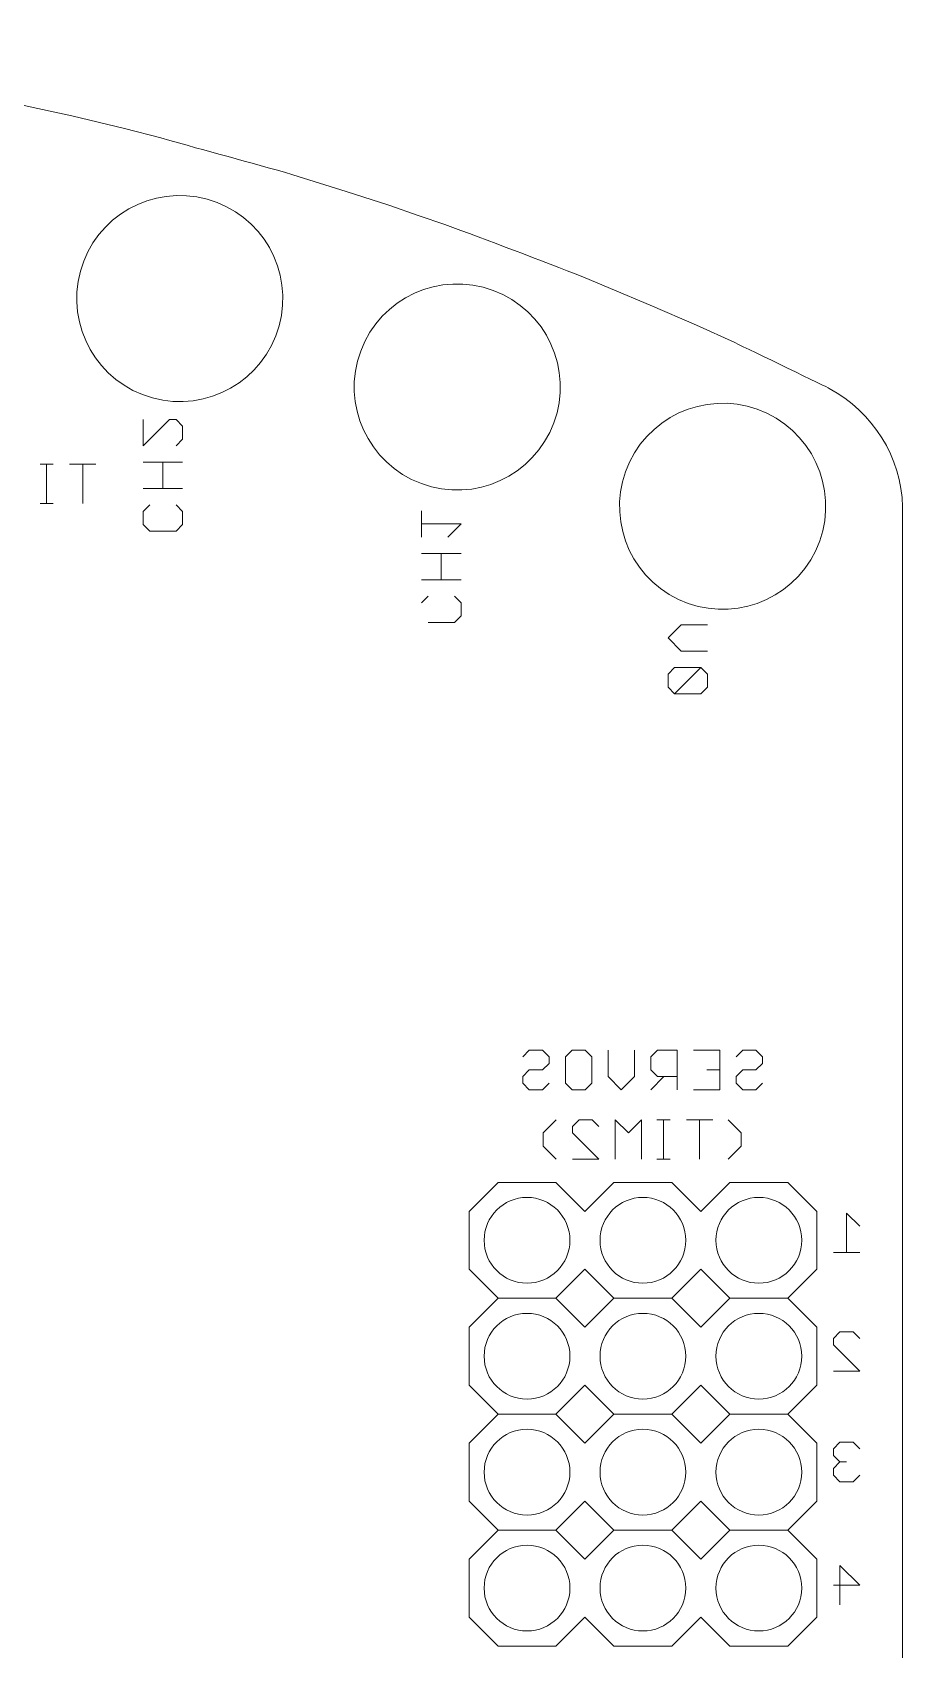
# Model space of a CAD drawing. Header units: millimetres. Extents: x -300 to -177, y 79 to 147.
# Drawn here: x -196.37 to -177.31, y 112.03 to 147.47 of the extents above; entities that cross this region are included whole.
import ezdxf

# ---------------------------------------------------------------- set-up
doc = ezdxf.new("R2010")
doc.units = ezdxf.units.MM
doc.header["$MEASUREMENT"] = 0
doc.layers.add('cut', color=7, linetype='Continuous')
doc.layers.add('reference', color=7, linetype='Continuous')

msp = doc.modelspace()

# ---------------------------------------------------------------- linework, layer by layer
at = {"layer": 'cut', "color": 250, "lineweight": 9}
msp.add_open_spline([(-197.1254, 145.9896), (-197.1254, 145.9896), (-196.2554, 145.7996), (-196.2554, 145.7996), (-196.2554, 145.7996), (-196.2554, 145.7996), (-195.5054, 145.6396), (-195.5054, 145.6396), (-195.5054, 145.6396), (-195.5054, 145.6396), (-194.3554, 145.3596), (-194.3554, 145.3596), (-194.3554, 145.3596), (-194.3554, 145.3596), (-193.5554, 145.1596), (-193.5554, 145.1596), (-193.5554, 145.1596), (-192.4998, 144.849), (-191.6513, 144.6358), (-190.6654, 144.3496), (-190.6654, 144.3496), (-190.6654, 144.3496), (-189.4954, 143.9796), (-189.4954, 143.9796), (-189.4954, 143.9796), (-189.4954, 143.9796), (-188.5654, 143.6796), (-188.5654, 143.6796), (-188.5654, 143.6796), (-188.5654, 143.6796), (-187.8954, 143.4496), (-187.8954, 143.4496), (-187.8954, 143.4496), (-187.8954, 143.4496), (-187.3354, 143.2596), (-187.3354, 143.2596), (-187.3354, 143.2596), (-186.4341, 142.9285), (-185.1783, 142.4534), (-184.3154, 142.1096), (-184.3154, 142.1096), (-184.3154, 142.1096), (-183.7054, 141.8596), (-183.7054, 141.8596), (-183.7054, 141.8596), (-183.7054, 141.8596), (-182.8354, 141.4896), (-182.8354, 141.4896), (-182.8354, 141.4896), (-182.8354, 141.4896), (-181.8254, 141.0496), (-181.8254, 141.0496), (-181.8254, 141.0496), (-181.8254, 141.0496), (-180.9854, 140.6696), (-180.9854, 140.6696), (-180.9854, 140.6696), (-180.6379, 140.5092), (-178.9287, 139.6762), (-178.9117, 139.6665), (-178.9117, 139.6665), (-177.959, 139.1488), (-177.3314, 138.1622), (-177.3054, 137.0696), (-177.3054, 137.0696), (-177.3054, 137.0696), (-177.3055, 88.4696), (-177.3055, 88.4696), (-177.3055, 88.4696), (-177.3055, 83.499), (-181.3349, 79.4696), (-186.3054, 79.4696), (-186.3054, 79.4696), (-186.3054, 79.4696), (-276.0913, 79.4696), (-276.0913, 79.4696), (-276.0913, 79.4696), (-276.3565, 79.4696), (-276.6108, 79.575), (-276.7984, 79.7625), (-276.7984, 79.7625), (-276.7984, 79.7625), (-276.9125, 79.8767), (-276.9125, 79.8767), (-276.9125, 79.8767), (-277.1001, 80.0642), (-277.3544, 80.1696), (-277.6197, 80.1696), (-277.6197, 80.1696), (-277.6197, 80.1696), (-285.9913, 80.1696), (-285.9913, 80.1696), (-285.9913, 80.1696), (-286.2565, 80.1696), (-286.5108, 80.0642), (-286.6984, 79.8767), (-286.6984, 79.8767), (-286.6984, 79.8767), (-286.8125, 79.7625), (-286.8125, 79.7625), (-286.8125, 79.7625), (-287.0001, 79.575), (-287.2544, 79.4696), (-287.5197, 79.4696), (-287.5197, 79.4696), (-287.5197, 79.4696), (-287.9055, 79.4696), (-287.9055, 79.4696), (-287.9055, 79.4696), (-290.2924, 79.4696), (-292.5816, 80.4178), (-294.2694, 82.1056), (-294.2694, 82.1056), (-295.9572, 83.7935), (-296.9055, 86.0827), (-296.9055, 88.4696), (-296.9055, 88.4696), (-296.9055, 88.4696), (-296.9054, 137.0697), (-296.9054, 137.0697), (-296.9054, 137.0697), (-296.8795, 138.1622), (-296.2519, 139.1554), (-295.2992, 139.6665), (-295.2992, 139.6665), (-294.1017, 140.3089), (-293.8755, 140.3696), (-293.2255, 140.6696), (-293.2255, 140.6696), (-293.2255, 140.6696), (-292.3855, 141.0496), (-292.3855, 141.0496), (-292.3855, 141.0496), (-292.3855, 141.0496), (-291.3755, 141.4896), (-291.3755, 141.4896), (-291.3755, 141.4896), (-291.3755, 141.4896), (-290.5055, 141.8596), (-290.5055, 141.8596), (-290.5055, 141.8596), (-290.5055, 141.8596), (-289.8955, 142.1096), (-289.8955, 142.1096), (-289.8955, 142.1096), (-289.0049, 142.4644), (-287.8148, 142.9145), (-286.8755, 143.2596), (-286.8755, 143.2596), (-286.8755, 143.2596), (-286.3155, 143.4496), (-286.3155, 143.4496), (-286.3155, 143.4496), (-286.3155, 143.4496), (-285.6455, 143.6796), (-285.6455, 143.6796), (-285.6455, 143.6796), (-285.6455, 143.6796), (-284.7155, 143.9796), (-284.7155, 143.9796), (-284.7155, 143.9796), (-284.7155, 143.9796), (-283.5455, 144.3496), (-283.5455, 144.3496), (-283.5455, 144.3496), (-282.5597, 144.6358), (-281.7105, 144.8493), (-280.6555, 145.1596), (-280.6555, 145.1596), (-280.6555, 145.1596), (-279.8555, 145.3596), (-279.8555, 145.3596), (-279.8555, 145.3596), (-279.8555, 145.3596), (-278.7055, 145.6396), (-278.7055, 145.6396), (-278.7055, 145.6396), (-278.7055, 145.6396), (-277.9555, 145.7996), (-277.9555, 145.7996), (-277.9555, 145.7996), (-277.9555, 145.7996), (-277.0855, 145.9896), (-277.0855, 145.9896), (-277.0855, 145.9896), (-276.4395, 146.1317), (-274.7135, 146.4389), (-273.9055, 146.5696), (-273.9055, 146.5696), (-273.9055, 146.5696), (-272.9855, 146.7096), (-272.9855, 146.7096), (-272.9855, 146.7096), (-272.9855, 146.7096), (-272.1055, 146.8396), (-272.1055, 146.8396), (-272.1055, 146.8396), (-272.1055, 146.8396), (-270.9155, 146.9896), (-270.9155, 146.9896), (-270.9155, 146.9896), (-269.7953, 147.1262), (-268.5842, 147.2062), (-267.3855, 147.3296), (-267.3855, 147.3296), (-267.3855, 147.3296), (-266.4855, 147.3896), (-266.4855, 147.3896), (-266.4855, 147.3896), (-266.4855, 147.3896), (-264.9055, 147.4696), (-264.9055, 147.4696), (-264.9055, 147.4696), (-264.9055, 147.4696), (-262.6055, 147.4696), (-262.6055, 147.4696), (-262.6055, 147.4696), (-261.8098, 147.4696), (-261.0467, 147.1535), (-260.4841, 146.5909), (-260.4841, 146.5909), (-259.9215, 146.0283), (-259.6055, 145.2652), (-259.6055, 144.4696), (-259.6055, 144.4696), (-259.6055, 143.9922), (-259.4158, 143.5344), (-259.0782, 143.1968), (-259.0782, 143.1968), (-258.7407, 142.8592), (-258.2828, 142.6696), (-257.8055, 142.6696), (-257.8055, 142.6696), (-257.8055, 142.6696), (-216.4054, 142.6696), (-216.4054, 142.6696), (-216.4054, 142.6696), (-215.4113, 142.6696), (-214.6055, 143.4755), (-214.6054, 144.4696), (-214.6054, 144.4696), (-214.6054, 145.2652), (-214.2894, 146.0283), (-213.7268, 146.5909), (-213.7268, 146.5909), (-213.1642, 147.1535), (-212.4011, 147.4696), (-211.6054, 147.4696), (-211.6054, 147.4696), (-211.6054, 147.4696), (-209.3054, 147.4696), (-209.3054, 147.4696), (-209.3054, 147.4696), (-209.3054, 147.4696), (-207.7254, 147.3896), (-207.7254, 147.3896), (-207.7254, 147.3896), (-207.7254, 147.3896), (-206.8254, 147.3296), (-206.8254, 147.3296), (-206.8254, 147.3296), (-205.6281, 147.2065), (-204.4149, 147.1261), (-203.2954, 146.9896), (-203.2954, 146.9896), (-203.2954, 146.9896), (-202.1054, 146.8396), (-202.1054, 146.8396), (-202.1054, 146.8396), (-202.1054, 146.8396), (-201.2254, 146.7096), (-201.2254, 146.7096), (-201.2254, 146.7096), (-201.2254, 146.7096), (-200.3054, 146.5696), (-200.3054, 146.5696), (-200.3054, 146.5696), (-199.4976, 146.4389), (-197.771, 146.1316), (-197.1254, 145.9896)], degree=3, knots=[0, 0, 0, 0, 0.0140845, 0.0140845, 0.0140845, 0.0140845, 0.028169, 0.028169, 0.028169, 0.028169, 0.0422535, 0.0422535, 0.0422535, 0.0422535, 0.056338, 0.056338, 0.056338, 0.056338, 0.0704225, 0.0704225, 0.0704225, 0.0704225, 0.084507, 0.084507, 0.084507, 0.084507, 0.0985915, 0.0985915, 0.0985915, 0.0985915, 0.1126761, 0.1126761, 0.1126761, 0.1126761, 0.1267606, 0.1267606, 0.1267606, 0.1267606, 0.1408451, 0.1408451, 0.1408451, 0.1408451, 0.1549296, 0.1549296, 0.1549296, 0.1549296, 0.1690141, 0.1690141, 0.1690141, 0.1690141, 0.1830986, 0.1830986, 0.1830986, 0.1830986, 0.1971831, 0.1971831, 0.1971831, 0.1971831, 0.2112676, 0.2112676, 0.2112676, 0.2112676, 0.2253521, 0.2253521, 0.2253521, 0.2253521, 0.2394366, 0.2394366, 0.2394366, 0.2394366, 0.2535211, 0.2535211, 0.2535211, 0.2535211, 0.2676056, 0.2676056, 0.2676056, 0.2676056, 0.2816901, 0.2816901, 0.2816901, 0.2816901, 0.2957746, 0.2957746, 0.2957746, 0.2957746, 0.3098592, 0.3098592, 0.3098592, 0.3098592, 0.3239437, 0.3239437, 0.3239437, 0.3239437, 0.3380282, 0.3380282, 0.3380282, 0.3380282, 0.3521127, 0.3521127, 0.3521127, 0.3521127, 0.3661972, 0.3661972, 0.3661972, 0.3661972, 0.3802817, 0.3802817, 0.3802817, 0.3802817, 0.3943662, 0.3943662, 0.3943662, 0.3943662, 0.4084507, 0.4084507, 0.4084507, 0.4084507, 0.4225352, 0.4225352, 0.4225352, 0.4225352, 0.4366197, 0.4366197, 0.4366197, 0.4366197, 0.4507042, 0.4507042, 0.4507042, 0.4507042, 0.4647887, 0.4647887, 0.4647887, 0.4647887, 0.4788732, 0.4788732, 0.4788732, 0.4788732, 0.4929577, 0.4929577, 0.4929577, 0.4929577, 0.5070423, 0.5070423, 0.5070423, 0.5070423, 0.5211268, 0.5211268, 0.5211268, 0.5211268, 0.5352113, 0.5352113, 0.5352113, 0.5352113, 0.5492958, 0.5492958, 0.5492958, 0.5492958, 0.5633803, 0.5633803, 0.5633803, 0.5633803, 0.5774648, 0.5774648, 0.5774648, 0.5774648, 0.5915493, 0.5915493, 0.5915493, 0.5915493, 0.6056338, 0.6056338, 0.6056338, 0.6056338, 0.6197183, 0.6197183, 0.6197183, 0.6197183, 0.6338028, 0.6338028, 0.6338028, 0.6338028, 0.6478873, 0.6478873, 0.6478873, 0.6478873, 0.6619718, 0.6619718, 0.6619718, 0.6619718, 0.6760563, 0.6760563, 0.6760563, 0.6760563, 0.6901408, 0.6901408, 0.6901408, 0.6901408, 0.7042254, 0.7042254, 0.7042254, 0.7042254, 0.7183099, 0.7183099, 0.7183099, 0.7183099, 0.7323944, 0.7323944, 0.7323944, 0.7323944, 0.7464789, 0.7464789, 0.7464789, 0.7464789, 0.7605634, 0.7605634, 0.7605634, 0.7605634, 0.7746479, 0.7746479, 0.7746479, 0.7746479, 0.7887324, 0.7887324, 0.7887324, 0.7887324, 0.8028169, 0.8028169, 0.8028169, 0.8028169, 0.8169014, 0.8169014, 0.8169014, 0.8169014, 0.8309859, 0.8309859, 0.8309859, 0.8309859, 0.8450704, 0.8450704, 0.8450704, 0.8450704, 0.8591549, 0.8591549, 0.8591549, 0.8591549, 0.8732394, 0.8732394, 0.8732394, 0.8732394, 0.8873239, 0.8873239, 0.8873239, 0.8873239, 0.9014085, 0.9014085, 0.9014085, 0.9014085, 0.915493, 0.915493, 0.915493, 0.915493, 0.9295775, 0.9295775, 0.9295775, 0.9295775, 0.943662, 0.943662, 0.943662, 0.943662, 0.9577465, 0.9577465, 0.9577465, 0.9577465, 0.971831, 0.971831, 0.971831, 0.971831, 1, 1, 1, 1], dxfattribs=at)
at = {"layer": 'reference', "color": 242, "lineweight": 9}
for points in [[(-195.3205, 142.2359), (-195.6516, 141.0336), (-194.9455, 139.7905), (-193.7432, 139.4594), (-193.7432, 139.4594), (-192.5409, 139.1282), (-191.2978, 139.8344), (-190.9666, 141.0367), (-190.9666, 141.0367), (-190.6355, 142.239), (-191.3416, 143.4821), (-192.5439, 143.8132), (-192.5439, 143.8132), (-193.7462, 144.1444), (-194.9893, 143.4382), (-195.3205, 142.2359)], [(-195.3205, 142.2359), (-195.6516, 141.0336), (-194.9455, 139.7905), (-193.7432, 139.4594), (-193.7432, 139.4594), (-192.5409, 139.1282), (-191.2978, 139.8344), (-190.9666, 141.0367), (-190.9666, 141.0367), (-190.6355, 142.239), (-191.3416, 143.4821), (-192.5439, 143.8132), (-192.5439, 143.8132), (-193.7462, 144.1444), (-194.9893, 143.4382), (-195.3205, 142.2359)], [(-189.1797, 140.4855), (-189.6144, 139.3166), (-189.0193, 138.0167), (-187.8504, 137.582), (-187.8504, 137.582), (-186.6816, 137.1473), (-185.3817, 137.7425), (-184.947, 138.9113), (-184.947, 138.9113), (-184.5123, 140.0802), (-185.1074, 141.3801), (-186.2763, 141.8148), (-186.2763, 141.8148), (-187.4451, 142.2495), (-188.745, 141.6543), (-189.1797, 140.4855)], [(-189.1797, 140.4855), (-189.6144, 139.3166), (-189.0193, 138.0167), (-187.8504, 137.582), (-187.8504, 137.582), (-186.6816, 137.1473), (-185.3817, 137.7425), (-184.947, 138.9113), (-184.947, 138.9113), (-184.5123, 140.0802), (-185.1074, 141.3801), (-186.2763, 141.8148), (-186.2763, 141.8148), (-187.4451, 142.2495), (-188.745, 141.6543), (-189.1797, 140.4855)], [(-183.2892, 138.0523), (-183.8241, 136.9258), (-183.3445, 135.579), (-182.218, 135.0441), (-182.218, 135.0441), (-181.0915, 134.5092), (-179.7446, 134.9887), (-179.2097, 136.1153), (-179.2097, 136.1153), (-178.6748, 137.2418), (-179.1544, 138.5886), (-180.2809, 139.1235), (-180.2809, 139.1235), (-181.4074, 139.6584), (-182.7543, 139.1789), (-183.2892, 138.0523)], [(-183.2892, 138.0523), (-183.8241, 136.9258), (-183.3445, 135.579), (-182.218, 135.0441), (-182.218, 135.0441), (-181.0915, 134.5092), (-179.7446, 134.9887), (-179.2097, 136.1153), (-179.2097, 136.1153), (-178.6748, 137.2418), (-179.1544, 138.5886), (-180.2809, 139.1235), (-180.2809, 139.1235), (-181.4074, 139.6584), (-182.7543, 139.1789), (-183.2892, 138.0523)], [(-185.5354, 121.9384), (-186.0545, 121.9384), (-186.4752, 121.5176), (-186.4752, 120.9986), (-186.4752, 120.9986), (-186.4753, 120.4796), (-186.0545, 120.0588), (-185.5355, 120.0588), (-185.5355, 120.0588), (-185.0164, 120.0588), (-184.5957, 120.4796), (-184.5957, 120.9986), (-184.5957, 120.9986), (-184.5956, 121.5176), (-185.0164, 121.9384), (-185.5354, 121.9384)], [(-185.5354, 121.9384), (-186.0545, 121.9384), (-186.4752, 121.5176), (-186.4752, 120.9986), (-186.4752, 120.9986), (-186.4753, 120.4796), (-186.0545, 120.0588), (-185.5355, 120.0588), (-185.5355, 120.0588), (-185.0164, 120.0588), (-184.5957, 120.4796), (-184.5957, 120.9986), (-184.5957, 120.9986), (-184.5956, 121.5176), (-185.0164, 121.9384), (-185.5354, 121.9384)], [(-182.9954, 121.9384), (-183.5145, 121.9384), (-183.9352, 121.5176), (-183.9352, 120.9986), (-183.9352, 120.9986), (-183.9353, 120.4796), (-183.5145, 120.0588), (-182.9955, 120.0588), (-182.9955, 120.0588), (-182.4764, 120.0588), (-182.0557, 120.4796), (-182.0557, 120.9986), (-182.0557, 120.9986), (-182.0556, 121.5176), (-182.4764, 121.9384), (-182.9954, 121.9384)], [(-182.9954, 121.9384), (-183.5145, 121.9384), (-183.9352, 121.5176), (-183.9352, 120.9986), (-183.9352, 120.9986), (-183.9353, 120.4796), (-183.5145, 120.0588), (-182.9955, 120.0588), (-182.9955, 120.0588), (-182.4764, 120.0588), (-182.0557, 120.4796), (-182.0557, 120.9986), (-182.0557, 120.9986), (-182.0556, 121.5176), (-182.4764, 121.9384), (-182.9954, 121.9384)], [(-180.4554, 121.9384), (-180.9745, 121.9384), (-181.3952, 121.5176), (-181.3952, 120.9986), (-181.3952, 120.9986), (-181.3953, 120.4796), (-180.9745, 120.0588), (-180.4555, 120.0588), (-180.4555, 120.0588), (-179.9364, 120.0588), (-179.5157, 120.4796), (-179.5157, 120.9986), (-179.5157, 120.9986), (-179.5156, 121.5176), (-179.9364, 121.9384), (-180.4554, 121.9384)], [(-180.4554, 121.9384), (-180.9745, 121.9384), (-181.3952, 121.5176), (-181.3952, 120.9986), (-181.3952, 120.9986), (-181.3953, 120.4796), (-180.9745, 120.0588), (-180.4555, 120.0588), (-180.4555, 120.0588), (-179.9364, 120.0588), (-179.5157, 120.4796), (-179.5157, 120.9986), (-179.5157, 120.9986), (-179.5156, 121.5176), (-179.9364, 121.9384), (-180.4554, 121.9384)], [(-185.5354, 119.3984), (-186.0545, 119.3984), (-186.4752, 118.9776), (-186.4752, 118.4586), (-186.4752, 118.4586), (-186.4753, 117.9396), (-186.0545, 117.5188), (-185.5355, 117.5188), (-185.5355, 117.5188), (-185.0164, 117.5188), (-184.5957, 117.9396), (-184.5957, 118.4586), (-184.5957, 118.4586), (-184.5956, 118.9776), (-185.0164, 119.3984), (-185.5354, 119.3984)], [(-185.5354, 119.3984), (-186.0545, 119.3984), (-186.4752, 118.9776), (-186.4752, 118.4586), (-186.4752, 118.4586), (-186.4753, 117.9396), (-186.0545, 117.5188), (-185.5355, 117.5188), (-185.5355, 117.5188), (-185.0164, 117.5188), (-184.5957, 117.9396), (-184.5957, 118.4586), (-184.5957, 118.4586), (-184.5956, 118.9776), (-185.0164, 119.3984), (-185.5354, 119.3984)], [(-182.9954, 119.3984), (-183.5145, 119.3984), (-183.9352, 118.9776), (-183.9352, 118.4586), (-183.9352, 118.4586), (-183.9353, 117.9396), (-183.5145, 117.5188), (-182.9955, 117.5188), (-182.9955, 117.5188), (-182.4764, 117.5188), (-182.0557, 117.9396), (-182.0557, 118.4586), (-182.0557, 118.4586), (-182.0556, 118.9776), (-182.4764, 119.3984), (-182.9954, 119.3984)], [(-182.9954, 119.3984), (-183.5145, 119.3984), (-183.9352, 118.9776), (-183.9352, 118.4586), (-183.9352, 118.4586), (-183.9353, 117.9396), (-183.5145, 117.5188), (-182.9955, 117.5188), (-182.9955, 117.5188), (-182.4764, 117.5188), (-182.0557, 117.9396), (-182.0557, 118.4586), (-182.0557, 118.4586), (-182.0556, 118.9776), (-182.4764, 119.3984), (-182.9954, 119.3984)], [(-180.4554, 119.3984), (-180.9745, 119.3984), (-181.3952, 118.9776), (-181.3952, 118.4586), (-181.3952, 118.4586), (-181.3953, 117.9396), (-180.9745, 117.5188), (-180.4555, 117.5188), (-180.4555, 117.5188), (-179.9364, 117.5188), (-179.5157, 117.9396), (-179.5157, 118.4586), (-179.5157, 118.4586), (-179.5156, 118.9776), (-179.9364, 119.3984), (-180.4554, 119.3984)], [(-180.4554, 119.3984), (-180.9745, 119.3984), (-181.3952, 118.9776), (-181.3952, 118.4586), (-181.3952, 118.4586), (-181.3953, 117.9396), (-180.9745, 117.5188), (-180.4555, 117.5188), (-180.4555, 117.5188), (-179.9364, 117.5188), (-179.5157, 117.9396), (-179.5157, 118.4586), (-179.5157, 118.4586), (-179.5156, 118.9776), (-179.9364, 119.3984), (-180.4554, 119.3984)], [(-185.5354, 116.8584), (-186.0545, 116.8584), (-186.4752, 116.4376), (-186.4752, 115.9186), (-186.4752, 115.9186), (-186.4753, 115.3996), (-186.0545, 114.9788), (-185.5355, 114.9788), (-185.5355, 114.9788), (-185.0164, 114.9788), (-184.5957, 115.3996), (-184.5957, 115.9186), (-184.5957, 115.9186), (-184.5956, 116.4376), (-185.0164, 116.8584), (-185.5354, 116.8584)], [(-185.5354, 116.8584), (-186.0545, 116.8584), (-186.4752, 116.4376), (-186.4752, 115.9186), (-186.4752, 115.9186), (-186.4753, 115.3996), (-186.0545, 114.9788), (-185.5355, 114.9788), (-185.5355, 114.9788), (-185.0164, 114.9788), (-184.5957, 115.3996), (-184.5957, 115.9186), (-184.5957, 115.9186), (-184.5956, 116.4376), (-185.0164, 116.8584), (-185.5354, 116.8584)], [(-182.9954, 116.8584), (-183.5145, 116.8584), (-183.9352, 116.4376), (-183.9352, 115.9186), (-183.9352, 115.9186), (-183.9353, 115.3996), (-183.5145, 114.9788), (-182.9955, 114.9788), (-182.9955, 114.9788), (-182.4764, 114.9788), (-182.0557, 115.3996), (-182.0557, 115.9186), (-182.0557, 115.9186), (-182.0556, 116.4376), (-182.4764, 116.8584), (-182.9954, 116.8584)], [(-182.9954, 116.8584), (-183.5145, 116.8584), (-183.9352, 116.4376), (-183.9352, 115.9186), (-183.9352, 115.9186), (-183.9353, 115.3996), (-183.5145, 114.9788), (-182.9955, 114.9788), (-182.9955, 114.9788), (-182.4764, 114.9788), (-182.0557, 115.3996), (-182.0557, 115.9186), (-182.0557, 115.9186), (-182.0556, 116.4376), (-182.4764, 116.8584), (-182.9954, 116.8584)], [(-180.4554, 116.8584), (-180.9745, 116.8584), (-181.3952, 116.4376), (-181.3952, 115.9186), (-181.3952, 115.9186), (-181.3953, 115.3996), (-180.9745, 114.9788), (-180.4555, 114.9788), (-180.4555, 114.9788), (-179.9364, 114.9788), (-179.5157, 115.3996), (-179.5157, 115.9186), (-179.5157, 115.9186), (-179.5156, 116.4376), (-179.9364, 116.8584), (-180.4554, 116.8584)], [(-180.4554, 116.8584), (-180.9745, 116.8584), (-181.3952, 116.4376), (-181.3952, 115.9186), (-181.3952, 115.9186), (-181.3953, 115.3996), (-180.9745, 114.9788), (-180.4555, 114.9788), (-180.4555, 114.9788), (-179.9364, 114.9788), (-179.5157, 115.3996), (-179.5157, 115.9186), (-179.5157, 115.9186), (-179.5156, 116.4376), (-179.9364, 116.8584), (-180.4554, 116.8584)], [(-185.5354, 114.3184), (-186.0545, 114.3184), (-186.4752, 113.8976), (-186.4752, 113.3786), (-186.4752, 113.3786), (-186.4753, 112.8596), (-186.0545, 112.4388), (-185.5355, 112.4388), (-185.5355, 112.4388), (-185.0164, 112.4388), (-184.5957, 112.8596), (-184.5957, 113.3786), (-184.5957, 113.3786), (-184.5956, 113.8976), (-185.0164, 114.3184), (-185.5354, 114.3184)], [(-185.5354, 114.3184), (-186.0545, 114.3184), (-186.4752, 113.8976), (-186.4752, 113.3786), (-186.4752, 113.3786), (-186.4753, 112.8596), (-186.0545, 112.4388), (-185.5355, 112.4388), (-185.5355, 112.4388), (-185.0164, 112.4388), (-184.5957, 112.8596), (-184.5957, 113.3786), (-184.5957, 113.3786), (-184.5956, 113.8976), (-185.0164, 114.3184), (-185.5354, 114.3184)], [(-182.9954, 114.3184), (-183.5145, 114.3184), (-183.9352, 113.8976), (-183.9352, 113.3786), (-183.9352, 113.3786), (-183.9353, 112.8596), (-183.5145, 112.4388), (-182.9955, 112.4388), (-182.9955, 112.4388), (-182.4764, 112.4388), (-182.0557, 112.8596), (-182.0557, 113.3786), (-182.0557, 113.3786), (-182.0556, 113.8976), (-182.4764, 114.3184), (-182.9954, 114.3184)], [(-182.9954, 114.3184), (-183.5145, 114.3184), (-183.9352, 113.8976), (-183.9352, 113.3786), (-183.9352, 113.3786), (-183.9353, 112.8596), (-183.5145, 112.4388), (-182.9955, 112.4388), (-182.9955, 112.4388), (-182.4764, 112.4388), (-182.0557, 112.8596), (-182.0557, 113.3786), (-182.0557, 113.3786), (-182.0556, 113.8976), (-182.4764, 114.3184), (-182.9954, 114.3184)], [(-180.4554, 114.3184), (-180.9745, 114.3184), (-181.3952, 113.8976), (-181.3952, 113.3786), (-181.3952, 113.3786), (-181.3953, 112.8596), (-180.9745, 112.4388), (-180.4555, 112.4388), (-180.4555, 112.4388), (-179.9364, 112.4388), (-179.5157, 112.8596), (-179.5157, 113.3786), (-179.5157, 113.3786), (-179.5156, 113.8976), (-179.9364, 114.3184), (-180.4554, 114.3184)], [(-180.4554, 114.3184), (-180.9745, 114.3184), (-181.3952, 113.8976), (-181.3952, 113.3786), (-181.3952, 113.3786), (-181.3953, 112.8596), (-180.9745, 112.4388), (-180.4555, 112.4388), (-180.4555, 112.4388), (-179.9364, 112.4388), (-179.5157, 112.8596), (-179.5157, 113.3786), (-179.5157, 113.3786), (-179.5156, 113.8976), (-179.9364, 114.3184), (-180.4554, 114.3184)]]:
    msp.add_open_spline(points, degree=3, knots=[0, 0, 0, 0, 0.2, 0.2, 0.2, 0.2, 0.4, 0.4, 0.4, 0.4, 0.6, 0.6, 0.6, 0.6, 1, 1, 1, 1], dxfattribs=at)
for points in [[(-193.9452, 138.9865), (-193.9452, 138.9865), (-193.9452, 138.4103), (-193.9452, 138.4103)], [(-193.9452, 138.4103), (-193.9452, 138.4103), (-193.369, 138.9865), (-193.369, 138.9865)], [(-193.369, 138.9865), (-193.369, 138.9865), (-193.2249, 138.9865), (-193.2249, 138.9865)], [(-193.2249, 138.9865), (-193.2249, 138.9865), (-193.0809, 138.8424), (-193.0809, 138.8424)], [(-193.0809, 138.8424), (-193.0809, 138.8424), (-193.0809, 138.5543), (-193.0809, 138.5543)], [(-193.0809, 138.5543), (-193.0809, 138.5543), (-193.2249, 138.4103), (-193.2249, 138.4103)], [(-195.9171, 138.0101), (-195.9171, 138.0101), (-196.2052, 138.0101), (-196.2052, 138.0101)], [(-196.0612, 137.1458), (-196.0612, 137.1458), (-196.0612, 138.0101), (-196.0612, 138.0101)], [(-194.9816, 138.0101), (-194.9816, 138.0101), (-195.5578, 138.0101), (-195.5578, 138.0101)], [(-195.2697, 137.1458), (-195.2697, 137.1458), (-195.2697, 138.0101), (-195.2697, 138.0101)], [(-193.0809, 138.051), (-193.0809, 138.051), (-193.9452, 138.051), (-193.9452, 138.051)], [(-193.513, 137.4748), (-193.513, 137.4748), (-193.513, 138.051), (-193.513, 138.051)], [(-193.9452, 137.4748), (-193.9452, 137.4748), (-193.0809, 137.4748), (-193.0809, 137.4748)], [(-195.9171, 137.1458), (-195.9171, 137.1458), (-196.2052, 137.1458), (-196.2052, 137.1458)], [(-193.9452, 136.9714), (-193.9452, 136.9714), (-193.8011, 137.1155), (-193.8011, 137.1155)], [(-193.9452, 136.6833), (-193.9452, 136.6833), (-193.9452, 136.9714), (-193.9452, 136.9714)], [(-193.2249, 137.1155), (-193.2249, 137.1155), (-193.0809, 136.9714), (-193.0809, 136.9714)], [(-193.0809, 136.9714), (-193.0809, 136.9714), (-193.0809, 136.6833), (-193.0809, 136.6833)], [(-187.8452, 136.4103), (-187.8452, 136.4103), (-187.8452, 136.9865), (-187.8452, 136.9865)], [(-193.8011, 136.5392), (-193.8011, 136.5392), (-193.9452, 136.6833), (-193.9452, 136.6833)], [(-193.2249, 136.5392), (-193.2249, 136.5392), (-193.8011, 136.5392), (-193.8011, 136.5392)], [(-193.0809, 136.6833), (-193.0809, 136.6833), (-193.2249, 136.5392), (-193.2249, 136.5392)], [(-186.9809, 136.6984), (-186.9809, 136.6984), (-187.8452, 136.6984), (-187.8452, 136.6984)], [(-187.269, 136.4103), (-187.269, 136.4103), (-186.9809, 136.6984), (-186.9809, 136.6984)], [(-186.9809, 136.051), (-186.9809, 136.051), (-187.8452, 136.051), (-187.8452, 136.051)], [(-187.413, 135.4748), (-187.413, 135.4748), (-187.413, 136.051), (-187.413, 136.051)], [(-187.8452, 135.4748), (-187.8452, 135.4748), (-186.9809, 135.4748), (-186.9809, 135.4748)], [(-187.8452, 134.9714), (-187.8452, 134.9714), (-187.7011, 135.1155), (-187.7011, 135.1155)], [(-187.1249, 135.1155), (-187.1249, 135.1155), (-186.9809, 134.9714), (-186.9809, 134.9714)], [(-186.9809, 134.6833), (-186.9809, 134.6833), (-187.1249, 134.5392), (-187.1249, 134.5392)], [(-186.9809, 134.9714), (-186.9809, 134.9714), (-186.9809, 134.6833), (-186.9809, 134.6833)], [(-187.1249, 134.5392), (-187.1249, 134.5392), (-187.7011, 134.5392), (-187.7011, 134.5392)], [(-182.4452, 134.1984), (-182.4452, 134.1984), (-182.1571, 134.4865), (-182.1571, 134.4865)], [(-182.1571, 134.4865), (-182.1571, 134.4865), (-181.5809, 134.4865), (-181.5809, 134.4865)], [(-182.1571, 133.9103), (-182.1571, 133.9103), (-182.4452, 134.1984), (-182.4452, 134.1984)], [(-181.5809, 133.9103), (-181.5809, 133.9103), (-182.1571, 133.9103), (-182.1571, 133.9103)], [(-182.3011, 133.551), (-182.3011, 133.551), (-182.4452, 133.4069), (-182.4452, 133.4069)], [(-182.4452, 133.4069), (-182.4452, 133.4069), (-182.4452, 133.1188), (-182.4452, 133.1188)], [(-181.7249, 133.551), (-181.7249, 133.551), (-182.3011, 133.551), (-182.3011, 133.551)], [(-182.3011, 132.9748), (-182.3011, 132.9748), (-181.7249, 133.551), (-181.7249, 133.551)], [(-181.5809, 133.4069), (-181.5809, 133.4069), (-181.7249, 133.551), (-181.7249, 133.551)], [(-181.5809, 133.1188), (-181.5809, 133.1188), (-181.5809, 133.4069), (-181.5809, 133.4069)], [(-182.4452, 133.1188), (-182.4452, 133.1188), (-182.3011, 132.9748), (-182.3011, 132.9748)], [(-182.3011, 132.9748), (-182.3011, 132.9748), (-181.7249, 132.9748), (-181.7249, 132.9748)], [(-181.7249, 132.9748), (-181.7249, 132.9748), (-181.5809, 133.1188), (-181.5809, 133.1188)], [(-185.6289, 125.0201), (-185.6289, 125.0201), (-185.4848, 125.1641), (-185.4848, 125.1641)], [(-185.4848, 125.1641), (-185.4848, 125.1641), (-185.1967, 125.1641), (-185.1967, 125.1641)], [(-185.1967, 125.1641), (-185.1967, 125.1641), (-185.0526, 125.0201), (-185.0526, 125.0201)], [(-184.6933, 125.0201), (-184.6933, 125.0201), (-184.5493, 125.1641), (-184.5493, 125.1641)], [(-184.5493, 125.1641), (-184.5493, 125.1641), (-184.2612, 125.1641), (-184.2612, 125.1641)], [(-184.2612, 125.1641), (-184.2612, 125.1641), (-184.1171, 125.0201), (-184.1171, 125.0201)], [(-183.7578, 124.5879), (-183.7578, 124.5879), (-183.7578, 125.1641), (-183.7578, 125.1641)], [(-183.1816, 125.1641), (-183.1816, 125.1641), (-183.1816, 124.5879), (-183.1816, 124.5879)], [(-182.6782, 125.1641), (-182.6782, 125.1641), (-182.8223, 125.0201), (-182.8223, 125.0201)], [(-182.2461, 125.1641), (-182.2461, 125.1641), (-182.6782, 125.1641), (-182.6782, 125.1641)], [(-182.2461, 124.2998), (-182.2461, 124.2998), (-182.2461, 125.1641), (-182.2461, 125.1641)], [(-181.8868, 125.1641), (-181.8868, 125.1641), (-181.3106, 125.1641), (-181.3106, 125.1641)], [(-181.3106, 125.1641), (-181.3106, 125.1641), (-181.3106, 124.2998), (-181.3106, 124.2998)], [(-180.9513, 125.0201), (-180.9513, 125.0201), (-180.8072, 125.1641), (-180.8072, 125.1641)], [(-180.8072, 125.1641), (-180.8072, 125.1641), (-180.5191, 125.1641), (-180.5191, 125.1641)], [(-180.5191, 125.1641), (-180.5191, 125.1641), (-180.375, 125.0201), (-180.375, 125.0201)], [(-185.0526, 124.876), (-185.0526, 124.876), (-185.1967, 124.732), (-185.1967, 124.732)], [(-185.0526, 125.0201), (-185.0526, 125.0201), (-185.0526, 124.876), (-185.0526, 124.876)], [(-184.6933, 124.4439), (-184.6933, 124.4439), (-184.6933, 125.0201), (-184.6933, 125.0201)], [(-184.1171, 125.0201), (-184.1171, 125.0201), (-184.1171, 124.4439), (-184.1171, 124.4439)], [(-182.8223, 125.0201), (-182.8223, 125.0201), (-182.8223, 124.732), (-182.8223, 124.732)], [(-180.375, 124.876), (-180.375, 124.876), (-180.5191, 124.732), (-180.5191, 124.732)], [(-180.375, 125.0201), (-180.375, 125.0201), (-180.375, 124.876), (-180.375, 124.876)], [(-185.4848, 124.732), (-185.4848, 124.732), (-185.6289, 124.5879), (-185.6289, 124.5879)], [(-185.6289, 124.5879), (-185.6289, 124.5879), (-185.6289, 124.4439), (-185.6289, 124.4439)], [(-185.6289, 124.4439), (-185.6289, 124.4439), (-185.4848, 124.2998), (-185.4848, 124.2998)], [(-185.1967, 124.732), (-185.1967, 124.732), (-185.4848, 124.732), (-185.4848, 124.732)], [(-185.1967, 124.2998), (-185.1967, 124.2998), (-185.0526, 124.4439), (-185.0526, 124.4439)], [(-184.5493, 124.2998), (-184.5493, 124.2998), (-184.6933, 124.4439), (-184.6933, 124.4439)], [(-184.1171, 124.4439), (-184.1171, 124.4439), (-184.2612, 124.2998), (-184.2612, 124.2998)], [(-183.4697, 124.2998), (-183.4697, 124.2998), (-183.7578, 124.5879), (-183.7578, 124.5879)], [(-183.1816, 124.5879), (-183.1816, 124.5879), (-183.4697, 124.2998), (-183.4697, 124.2998)], [(-182.8223, 124.732), (-182.8223, 124.732), (-182.6782, 124.5879), (-182.6782, 124.5879)], [(-182.5342, 124.5879), (-182.5342, 124.5879), (-182.8223, 124.2998), (-182.8223, 124.2998)], [(-182.6782, 124.5879), (-182.6782, 124.5879), (-182.2461, 124.5879), (-182.2461, 124.5879)], [(-181.3106, 124.732), (-181.3106, 124.732), (-181.5987, 124.732), (-181.5987, 124.732)], [(-180.8072, 124.732), (-180.8072, 124.732), (-180.9513, 124.5879), (-180.9513, 124.5879)], [(-180.9513, 124.5879), (-180.9513, 124.5879), (-180.9513, 124.4439), (-180.9513, 124.4439)], [(-180.9513, 124.4439), (-180.9513, 124.4439), (-180.8072, 124.2998), (-180.8072, 124.2998)], [(-180.5191, 124.732), (-180.5191, 124.732), (-180.8072, 124.732), (-180.8072, 124.732)], [(-180.5191, 124.2998), (-180.5191, 124.2998), (-180.375, 124.4439), (-180.375, 124.4439)], [(-185.4848, 124.2998), (-185.4848, 124.2998), (-185.1967, 124.2998), (-185.1967, 124.2998)], [(-184.2612, 124.2998), (-184.2612, 124.2998), (-184.5493, 124.2998), (-184.5493, 124.2998)], [(-181.3106, 124.2998), (-181.3106, 124.2998), (-181.8868, 124.2998), (-181.8868, 124.2998)], [(-180.8072, 124.2998), (-180.8072, 124.2998), (-180.5191, 124.2998), (-180.5191, 124.2998)], [(-185.1848, 123.352), (-185.1848, 123.352), (-184.8967, 123.6401), (-184.8967, 123.6401)], [(-185.1848, 123.0639), (-185.1848, 123.0639), (-185.1848, 123.352), (-185.1848, 123.352)], [(-184.5374, 123.4961), (-184.5374, 123.4961), (-184.3934, 123.6401), (-184.3934, 123.6401)], [(-184.5374, 123.352), (-184.5374, 123.352), (-184.5374, 123.4961), (-184.5374, 123.4961)], [(-183.9612, 122.7758), (-183.9612, 122.7758), (-184.5374, 123.352), (-184.5374, 123.352)], [(-184.3934, 123.6401), (-184.3934, 123.6401), (-184.1052, 123.6401), (-184.1052, 123.6401)], [(-184.1052, 123.6401), (-184.1052, 123.6401), (-183.9612, 123.4961), (-183.9612, 123.4961)], [(-183.3138, 123.352), (-183.3138, 123.352), (-183.6019, 123.6401), (-183.6019, 123.6401)], [(-183.6019, 123.6401), (-183.6019, 123.6401), (-183.6019, 122.7758), (-183.6019, 122.7758)], [(-183.0257, 123.6401), (-183.0257, 123.6401), (-183.3138, 123.352), (-183.3138, 123.352)], [(-183.0257, 122.7758), (-183.0257, 122.7758), (-183.0257, 123.6401), (-183.0257, 123.6401)], [(-182.402, 123.6401), (-182.402, 123.6401), (-182.6901, 123.6401), (-182.6901, 123.6401)], [(-182.5461, 122.7758), (-182.5461, 122.7758), (-182.5461, 123.6401), (-182.5461, 123.6401)], [(-181.4665, 123.6401), (-181.4665, 123.6401), (-182.0427, 123.6401), (-182.0427, 123.6401)], [(-181.7546, 122.7758), (-181.7546, 122.7758), (-181.7546, 123.6401), (-181.7546, 123.6401)], [(-180.8428, 123.352), (-180.8428, 123.352), (-181.1309, 123.6401), (-181.1309, 123.6401)], [(-180.8428, 123.0639), (-180.8428, 123.0639), (-180.8428, 123.352), (-180.8428, 123.352)], [(-184.8967, 122.7758), (-184.8967, 122.7758), (-185.1848, 123.0639), (-185.1848, 123.0639)], [(-181.1309, 122.7758), (-181.1309, 122.7758), (-180.8428, 123.0639), (-180.8428, 123.0639)], [(-184.5374, 122.7758), (-184.5374, 122.7758), (-183.9612, 122.7758), (-183.9612, 122.7758)], [(-182.402, 122.7758), (-182.402, 122.7758), (-182.6901, 122.7758), (-182.6901, 122.7758)], [(-186.1704, 122.2686), (-186.1704, 122.2686), (-186.8054, 121.6336), (-186.8054, 121.6336)], [(-184.9004, 122.2686), (-184.9004, 122.2686), (-186.1704, 122.2686), (-186.1704, 122.2686)], [(-184.2654, 121.6336), (-184.2654, 121.6336), (-184.9004, 122.2686), (-184.9004, 122.2686)], [(-183.6304, 122.2686), (-183.6304, 122.2686), (-184.2654, 121.6336), (-184.2654, 121.6336)], [(-182.3604, 122.2686), (-182.3604, 122.2686), (-183.6304, 122.2686), (-183.6304, 122.2686)], [(-181.7254, 121.6336), (-181.7254, 121.6336), (-182.3604, 122.2686), (-182.3604, 122.2686)], [(-181.0904, 122.2686), (-181.0904, 122.2686), (-181.7254, 121.6336), (-181.7254, 121.6336)], [(-179.8204, 122.2686), (-179.8204, 122.2686), (-181.0904, 122.2686), (-181.0904, 122.2686)], [(-179.8204, 122.2686), (-179.8204, 122.2686), (-179.1854, 121.6336), (-179.1854, 121.6336)], [(-186.8054, 121.6336), (-186.8054, 121.6336), (-186.8054, 120.3636), (-186.8054, 120.3636)], [(-179.1854, 121.6336), (-179.1854, 121.6336), (-179.1854, 120.3636), (-179.1854, 120.3636)], [(-178.2461, 121.306), (-178.2461, 121.306), (-178.5342, 121.5941), (-178.5342, 121.5941)], [(-178.5342, 121.5941), (-178.5342, 121.5941), (-178.5342, 120.7298), (-178.5342, 120.7298)], [(-178.2461, 120.7298), (-178.2461, 120.7298), (-178.8223, 120.7298), (-178.8223, 120.7298)], [(-186.8054, 120.3636), (-186.8054, 120.3636), (-186.1704, 119.7286), (-186.1704, 119.7286)], [(-184.9004, 119.7286), (-184.9004, 119.7286), (-184.2654, 120.3636), (-184.2654, 120.3636)], [(-184.2654, 120.3636), (-184.2654, 120.3636), (-183.6304, 119.7286), (-183.6304, 119.7286)], [(-182.3604, 119.7286), (-182.3604, 119.7286), (-181.7254, 120.3636), (-181.7254, 120.3636)], [(-181.7254, 120.3636), (-181.7254, 120.3636), (-181.0904, 119.7286), (-181.0904, 119.7286)], [(-179.1854, 120.3636), (-179.1854, 120.3636), (-179.8204, 119.7286), (-179.8204, 119.7286)], [(-186.1704, 119.7286), (-186.1704, 119.7286), (-186.8054, 119.0936), (-186.8054, 119.0936)], [(-186.1704, 119.7286), (-186.1704, 119.7286), (-184.9004, 119.7286), (-184.9004, 119.7286)], [(-184.9004, 119.7286), (-184.9004, 119.7286), (-186.1704, 119.7286), (-186.1704, 119.7286)], [(-184.2654, 119.0936), (-184.2654, 119.0936), (-184.9004, 119.7286), (-184.9004, 119.7286)], [(-183.6304, 119.7286), (-183.6304, 119.7286), (-184.2654, 119.0936), (-184.2654, 119.0936)], [(-183.6304, 119.7286), (-183.6304, 119.7286), (-182.3604, 119.7286), (-182.3604, 119.7286)], [(-182.3604, 119.7286), (-182.3604, 119.7286), (-183.6304, 119.7286), (-183.6304, 119.7286)], [(-181.7254, 119.0936), (-181.7254, 119.0936), (-182.3604, 119.7286), (-182.3604, 119.7286)], [(-181.0904, 119.7286), (-181.0904, 119.7286), (-181.7254, 119.0936), (-181.7254, 119.0936)], [(-181.0904, 119.7286), (-181.0904, 119.7286), (-179.8204, 119.7286), (-179.8204, 119.7286)], [(-179.8204, 119.7286), (-179.8204, 119.7286), (-181.0904, 119.7286), (-181.0904, 119.7286)], [(-179.8204, 119.7286), (-179.8204, 119.7286), (-179.1854, 119.0936), (-179.1854, 119.0936)], [(-186.8054, 119.0936), (-186.8054, 119.0936), (-186.8054, 117.8236), (-186.8054, 117.8236)], [(-179.1854, 119.0936), (-179.1854, 119.0936), (-179.1854, 117.8236), (-179.1854, 117.8236)], [(-178.8223, 118.8501), (-178.8223, 118.8501), (-178.6782, 118.9941), (-178.6782, 118.9941)], [(-178.8223, 118.706), (-178.8223, 118.706), (-178.8223, 118.8501), (-178.8223, 118.8501)], [(-178.6782, 118.9941), (-178.6782, 118.9941), (-178.3901, 118.9941), (-178.3901, 118.9941)], [(-178.3901, 118.9941), (-178.3901, 118.9941), (-178.2461, 118.8501), (-178.2461, 118.8501)], [(-178.2461, 118.1298), (-178.2461, 118.1298), (-178.8223, 118.706), (-178.8223, 118.706)], [(-178.8223, 118.1298), (-178.8223, 118.1298), (-178.2461, 118.1298), (-178.2461, 118.1298)], [(-186.8054, 117.8236), (-186.8054, 117.8236), (-186.1704, 117.1886), (-186.1704, 117.1886)], [(-184.9004, 117.1886), (-184.9004, 117.1886), (-184.2654, 117.8236), (-184.2654, 117.8236)], [(-184.2654, 117.8236), (-184.2654, 117.8236), (-183.6304, 117.1886), (-183.6304, 117.1886)], [(-182.3604, 117.1886), (-182.3604, 117.1886), (-181.7254, 117.8236), (-181.7254, 117.8236)], [(-181.7254, 117.8236), (-181.7254, 117.8236), (-181.0904, 117.1886), (-181.0904, 117.1886)], [(-179.1854, 117.8236), (-179.1854, 117.8236), (-179.8204, 117.1886), (-179.8204, 117.1886)], [(-186.1704, 117.1886), (-186.1704, 117.1886), (-186.8054, 116.5536), (-186.8054, 116.5536)], [(-186.1704, 117.1886), (-186.1704, 117.1886), (-184.9004, 117.1886), (-184.9004, 117.1886)], [(-184.9004, 117.1886), (-184.9004, 117.1886), (-186.1704, 117.1886), (-186.1704, 117.1886)], [(-184.2654, 116.5536), (-184.2654, 116.5536), (-184.9004, 117.1886), (-184.9004, 117.1886)], [(-183.6304, 117.1886), (-183.6304, 117.1886), (-184.2654, 116.5536), (-184.2654, 116.5536)], [(-183.6304, 117.1886), (-183.6304, 117.1886), (-182.3604, 117.1886), (-182.3604, 117.1886)], [(-182.3604, 117.1886), (-182.3604, 117.1886), (-183.6304, 117.1886), (-183.6304, 117.1886)], [(-181.7254, 116.5536), (-181.7254, 116.5536), (-182.3604, 117.1886), (-182.3604, 117.1886)], [(-181.0904, 117.1886), (-181.0904, 117.1886), (-181.7254, 116.5536), (-181.7254, 116.5536)], [(-181.0904, 117.1886), (-181.0904, 117.1886), (-179.8204, 117.1886), (-179.8204, 117.1886)], [(-179.8204, 117.1886), (-179.8204, 117.1886), (-181.0904, 117.1886), (-181.0904, 117.1886)], [(-179.8204, 117.1886), (-179.8204, 117.1886), (-179.1854, 116.5536), (-179.1854, 116.5536)], [(-186.8054, 116.5536), (-186.8054, 116.5536), (-186.8054, 115.2836), (-186.8054, 115.2836)], [(-179.1854, 116.5536), (-179.1854, 116.5536), (-179.1854, 115.2836), (-179.1854, 115.2836)], [(-178.6782, 116.5731), (-178.6782, 116.5731), (-178.8223, 116.4291), (-178.8223, 116.4291)], [(-178.8223, 116.4291), (-178.8223, 116.4291), (-178.8223, 116.285), (-178.8223, 116.285)], [(-178.8223, 116.285), (-178.8223, 116.285), (-178.6782, 116.141), (-178.6782, 116.141)], [(-178.3901, 116.5731), (-178.3901, 116.5731), (-178.6782, 116.5731), (-178.6782, 116.5731)], [(-178.2461, 116.4291), (-178.2461, 116.4291), (-178.3901, 116.5731), (-178.3901, 116.5731)], [(-178.6782, 116.141), (-178.6782, 116.141), (-178.8223, 115.9969), (-178.8223, 115.9969)], [(-178.8223, 115.9969), (-178.8223, 115.9969), (-178.8223, 115.8529), (-178.8223, 115.8529)], [(-178.6782, 116.141), (-178.6782, 116.141), (-178.5342, 116.141), (-178.5342, 116.141)], [(-178.8223, 115.8529), (-178.8223, 115.8529), (-178.6782, 115.7088), (-178.6782, 115.7088)], [(-178.6782, 115.7088), (-178.6782, 115.7088), (-178.3901, 115.7088), (-178.3901, 115.7088)], [(-178.3901, 115.7088), (-178.3901, 115.7088), (-178.2461, 115.8529), (-178.2461, 115.8529)], [(-186.8054, 115.2836), (-186.8054, 115.2836), (-186.1704, 114.6486), (-186.1704, 114.6486)], [(-184.9004, 114.6486), (-184.9004, 114.6486), (-184.2654, 115.2836), (-184.2654, 115.2836)], [(-184.2654, 115.2836), (-184.2654, 115.2836), (-183.6304, 114.6486), (-183.6304, 114.6486)], [(-182.3604, 114.6486), (-182.3604, 114.6486), (-181.7254, 115.2836), (-181.7254, 115.2836)], [(-181.7254, 115.2836), (-181.7254, 115.2836), (-181.0904, 114.6486), (-181.0904, 114.6486)], [(-179.1854, 115.2836), (-179.1854, 115.2836), (-179.8204, 114.6486), (-179.8204, 114.6486)], [(-186.1704, 114.6486), (-186.1704, 114.6486), (-186.8054, 114.0136), (-186.8054, 114.0136)], [(-184.9004, 114.6486), (-184.9004, 114.6486), (-186.1704, 114.6486), (-186.1704, 114.6486)], [(-186.1704, 114.6486), (-186.1704, 114.6486), (-184.9004, 114.6486), (-184.9004, 114.6486)], [(-184.2654, 114.0136), (-184.2654, 114.0136), (-184.9004, 114.6486), (-184.9004, 114.6486)], [(-183.6304, 114.6486), (-183.6304, 114.6486), (-184.2654, 114.0136), (-184.2654, 114.0136)], [(-182.3604, 114.6486), (-182.3604, 114.6486), (-183.6304, 114.6486), (-183.6304, 114.6486)], [(-183.6304, 114.6486), (-183.6304, 114.6486), (-182.3604, 114.6486), (-182.3604, 114.6486)], [(-181.7254, 114.0136), (-181.7254, 114.0136), (-182.3604, 114.6486), (-182.3604, 114.6486)], [(-181.0904, 114.6486), (-181.0904, 114.6486), (-181.7254, 114.0136), (-181.7254, 114.0136)], [(-179.8204, 114.6486), (-179.8204, 114.6486), (-181.0904, 114.6486), (-181.0904, 114.6486)], [(-181.0904, 114.6486), (-181.0904, 114.6486), (-179.8204, 114.6486), (-179.8204, 114.6486)], [(-179.8204, 114.6486), (-179.8204, 114.6486), (-179.1854, 114.0136), (-179.1854, 114.0136)], [(-186.8054, 114.0136), (-186.8054, 114.0136), (-186.8054, 112.7436), (-186.8054, 112.7436)], [(-179.1854, 114.0136), (-179.1854, 114.0136), (-179.1854, 112.7436), (-179.1854, 112.7436)], [(-178.6782, 113.0088), (-178.6782, 113.0088), (-178.6782, 113.8731), (-178.6782, 113.8731)], [(-178.6782, 113.8731), (-178.6782, 113.8731), (-178.2461, 113.441), (-178.2461, 113.441)], [(-178.2461, 113.441), (-178.2461, 113.441), (-178.8223, 113.441), (-178.8223, 113.441)], [(-186.8054, 112.7436), (-186.8054, 112.7436), (-186.1704, 112.1086), (-186.1704, 112.1086)], [(-184.9004, 112.1086), (-184.9004, 112.1086), (-184.2654, 112.7436), (-184.2654, 112.7436)], [(-184.2654, 112.7436), (-184.2654, 112.7436), (-183.6304, 112.1086), (-183.6304, 112.1086)], [(-182.3604, 112.1086), (-182.3604, 112.1086), (-181.7254, 112.7436), (-181.7254, 112.7436)], [(-181.7254, 112.7436), (-181.7254, 112.7436), (-181.0904, 112.1086), (-181.0904, 112.1086)], [(-179.1854, 112.7436), (-179.1854, 112.7436), (-179.8204, 112.1086), (-179.8204, 112.1086)], [(-186.1704, 112.1086), (-186.1704, 112.1086), (-184.9004, 112.1086), (-184.9004, 112.1086)], [(-183.6304, 112.1086), (-183.6304, 112.1086), (-182.3604, 112.1086), (-182.3604, 112.1086)], [(-181.0904, 112.1086), (-181.0904, 112.1086), (-179.8204, 112.1086), (-179.8204, 112.1086)]]:
    msp.add_open_spline(points, degree=3, dxfattribs=at)

doc.saveas('drawing.dxf')
